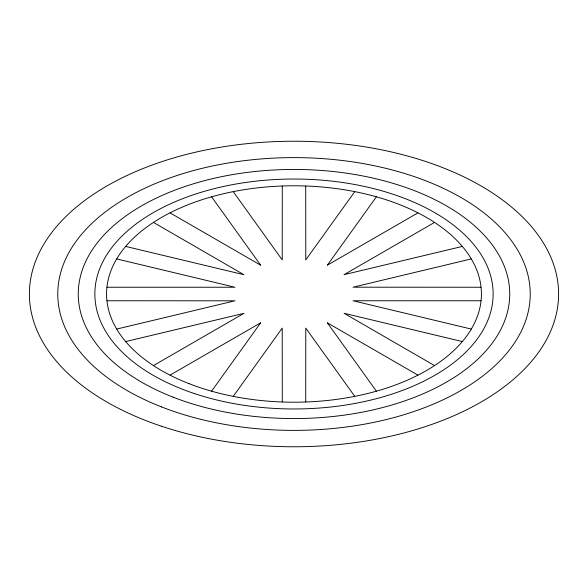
<?xml version="1.0" encoding="UTF-8"?>
<svg xmlns="http://www.w3.org/2000/svg" width="588" height="588" viewBox="0 0 588 588"><rect width="100%" height="100%" fill="white"/><g stroke="black" fill="none" stroke-linecap="round" stroke-linejoin="round"><path stroke-width="0.88" d="M211.643 391.123L260.58 322.915M354.718 191.703L305.775 259.911L305.716 186.073M233.282 396.297L282.225 328.089L282.284 401.927M327.42 265.085L376.357 196.877M153.534 365.538L243.954 313.331L125.773 341.547M327.479 265.107L417.899 212.9M170.101 375.1L260.521 322.893M434.466 222.462L344.046 274.669L462.227 246.453M116.806 329.052L234.957 300.799L107.06 300.762M471.194 258.948L353.043 287.201L480.94 287.238M107.06 287.238L234.943 287.238L116.806 258.948M480.94 300.762L353.057 300.762L471.194 329.052M125.773 246.453L243.917 274.706L153.534 222.462M462.227 341.547L344.083 313.294L434.466 365.538M170.101 212.9L260.521 265.107M327.479 322.893L417.899 375.1M233.282 191.703L282.225 259.911L282.284 186.073M327.42 322.915L376.357 391.123M211.643 196.877L260.58 265.085M354.718 396.297L305.775 328.089L305.716 401.927M161.7 426.3A264.6 152.762 0 0 0 558.6 294A264.6 152.762 0 0 0 161.7 161.7A264.6 152.762 0 0 0 161.7 426.3M188.946 383.611A187.425 108.207 0 0 0 480.947 301.717A187.425 108.207 0 0 0 212.106 196.664A187.425 108.207 0 0 0 188.946 383.611M194.43 393.57A199.141 114.969 0 0 0 493.141 294A199.141 114.969 0 0 0 194.43 194.43A199.141 114.969 0 0 0 194.43 393.57M173.078 397.15A215.737 124.553 0 0 0 509.186 302.886A215.737 124.553 0 0 0 199.736 181.964A215.737 124.553 0 0 0 173.078 397.15M161.59 406.947A236.236 136.387 0 0 0 529.634 303.731A236.236 136.387 0 0 0 190.777 171.321A236.236 136.387 0 0 0 161.59 406.947"/></g></svg>
